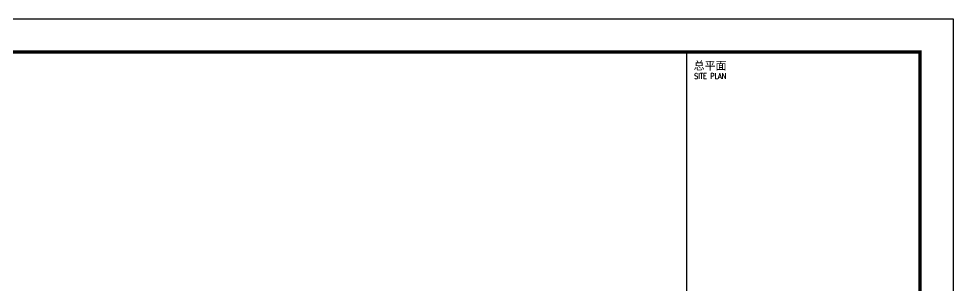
# Model space of a CAD drawing. Extents: x -173214 to 1102988, y -234847 to 675458.
# Drawn here: x 255067 to 297117, y 487664 to 499638 of the extents above; entities that cross this region are included whole.
import ezdxf

# ---------------------------------------------------------------- set-up
doc = ezdxf.new("R2010")
doc.units = 0
doc.header["$LTSCALE"] = 1000
doc.header["$MEASUREMENT"] = 0
doc.layers.add('0-建筑立面', color=255, linetype='Continuous')
doc.layers.add('TK', color=4, linetype='Continuous')
doc.styles.add('ROMANS', font='romans__.ttf', dxfattribs={"width": 0.65, "height": 231.275})
doc.styles.add('图签宋体', font='', dxfattribs={"height": 300})
doc.styles.get('图签宋体').set_extended_font_data('NSimSun')

# ---------------------------------------------------------------- blocks, each defined once
blk = doc.blocks.new('GeYuanFrame_88512553', base_point=(20.09, 4.53))
at = {"layer": 'TK'}
blk.add_lwpolyline([(20.09, 4.53), (20.09, 598.53), (861.09, 598.53), (861.09, 4.53)], close=True, dxfattribs=at)
at = {"layer": 'TK', "const_width": 1}
blk.add_lwpolyline([(45.09, 588.53), (851.09, 588.53), (851.09, 14.53), (45.09, 14.53)], close=True, dxfattribs=at)
at = {"layer": 'TK', "const_width": 0.4}
blk.add_lwpolyline([(781.09, 588.53), (781.09, 14.53)], dxfattribs=at)
at = {"layer": 'TK', "style": '图签宋体'}
blk.add_text('总平面', height=2.4, dxfattribs=at).set_placement((783.23, 583.28))
at = {"layer": 'TK', "style": 'ROMANS', "width": 0.76}
blk.add_text('SITE PLAN', height=1.697, dxfattribs=at).set_placement((783.35, 580.49))

msp = doc.modelspace()

# ---------------------------------------------------------------- block references
at = {"layer": '0-建筑立面', "xscale": 150, "yscale": 150, "zscale": 150}
msp.add_blockref('GeYuanFrame_88512553', (170967.1, 410538.3), dxfattribs=at)

doc.saveas('drawing.dxf')
